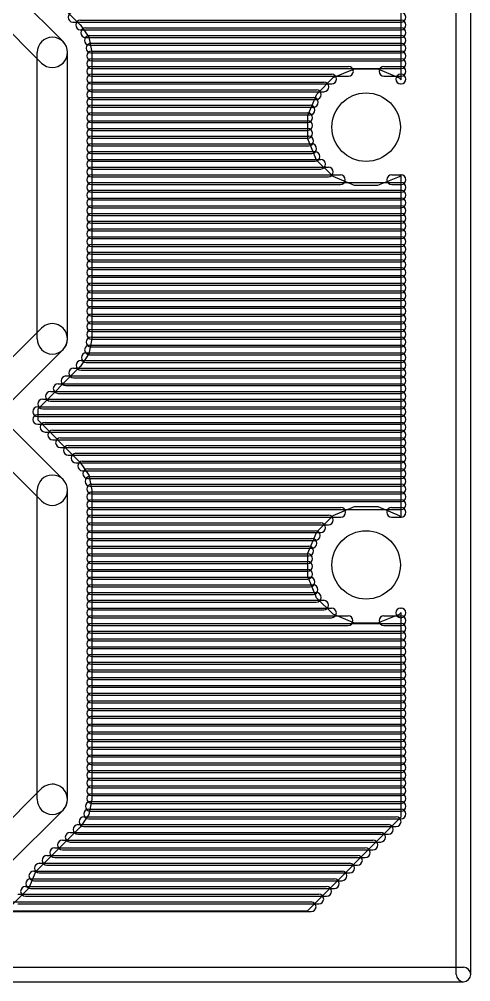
# Model space of a CAD drawing. Extents: x 25909 to 94169, y 14485 to 72115.
# Drawn here: x 89500 to 94169, y 14485 to 24439 of the extents above; entities that cross this region are included whole.
import ezdxf

# ---------------------------------------------------------------- set-up
doc = ezdxf.new("R2010")
doc.units = 0
doc.layers.add('BLACK', color=1, linetype='CONTINUOUS')

msp = doc.modelspace()

# ---------------------------------------------------------------- linework, layer by layer
at = {"layer": 'BLACK'}
for p, q in [((94019, 14560), (94019, 72040)), ((94169, 14560), (94169, 72040)), ((93449, 23814), (93449, 27360)), ((89952, 24208), (89198, 24962)), ((89730, 23986), (88976, 24740)), ((89733, 24781), (90127, 24386)), ((90054, 24410), (93448, 24410)), ((90054, 24410), (93448, 24410)), ((90133, 24430), (93449, 24430)), ((90133, 24430), (93449, 24430)), ((90127, 24386), (90130, 24384)), ((90130, 24384), (90218, 24252)), ((90133, 24330), (93449, 24330)), ((90133, 24330), (93449, 24330)), ((90186, 24350), (93448, 24350)), ((90186, 24350), (93448, 24350)), ((90186, 24250), (93448, 24250)), ((90186, 24250), (93448, 24250)), ((90218, 24252), (90249, 24097)), ((90225, 24270), (93449, 24270)), ((90225, 24270), (93449, 24270)), ((90241, 24190), (93449, 24190)), ((90241, 24190), (93449, 24190)), ((89685, 21134), (89685, 24096)), ((89999, 21134), (89999, 24096)), ((90225, 24170), (93449, 24170)), ((90225, 24170), (93449, 24170)), ((90241, 24090), (93449, 24090)), ((90241, 24090), (93449, 24090)), ((90249, 24097), (90248, 24097)), ((90248, 24097), (90249, 24096)), ((90249, 24110), (93449, 24110)), ((90249, 24110), (93449, 24110)), ((90249, 24096), (90249, 21134)), ((90249, 24030), (93449, 24030)), ((90249, 24030), (93449, 24030)), ((90249, 24010), (93449, 24010)), ((90249, 24010), (93449, 24010)), ((90249, 23950), (92905, 23950)), ((90249, 23950), (92905, 23950)), ((90249, 23930), (93449, 23930)), ((90249, 23930), (93449, 23930)), ((92746, 23835), (92968, 23926)), ((92968, 23926), (93208, 23926)), ((93208, 23926), (93429, 23834)), ((93271, 23950), (93449, 23950)), ((93271, 23950), (93449, 23950)), ((90249, 23870), (92731, 23870)), ((90249, 23870), (92731, 23870)), ((90249, 23850), (92905, 23850)), ((90249, 23850), (92905, 23850)), ((92576, 23665), (92746, 23835)), ((93271, 23850), (93449, 23850)), ((93271, 23850), (93449, 23850)), ((93429, 23834), (93449, 23814)), ((93443, 23870), (93449, 23870)), ((93443, 23870), (93449, 23870)), ((90249, 23790), (92651, 23790)), ((90249, 23790), (92651, 23790)), ((90249, 23770), (92731, 23770)), ((90249, 23770), (92731, 23770)), ((90249, 23710), (92573, 23710)), ((90249, 23710), (92573, 23710)), ((93443, 23770), (93449, 23770)), ((93443, 23770), (93449, 23770)), ((90249, 23690), (92651, 23690)), ((90249, 23690), (92651, 23690)), ((90249, 23630), (92541, 23630)), ((90249, 23630), (92541, 23630)), ((90249, 23610), (92573, 23610)), ((90249, 23610), (92573, 23610)), ((92484, 23444), (92576, 23665)), ((90249, 23550), (92507, 23550)), ((90249, 23550), (92507, 23550)), ((90249, 23530), (92541, 23530)), ((90249, 23530), (92541, 23530)), ((90249, 23470), (92483, 23470)), ((90249, 23470), (92483, 23470)), ((90249, 23450), (92507, 23450)), ((90249, 23450), (92507, 23450)), ((92484, 23204), (92484, 23444)), ((90249, 23390), (92483, 23390)), ((90249, 23390), (92483, 23390)), ((90249, 23370), (92483, 23370)), ((90249, 23370), (92483, 23370)), ((90249, 23310), (92483, 23310)), ((90249, 23310), (92483, 23310)), ((90249, 23290), (92483, 23290)), ((90249, 23290), (92483, 23290)), ((90249, 23230), (92493, 23230)), ((90249, 23230), (92493, 23230)), ((90249, 23210), (92483, 23210)), ((90249, 23210), (92483, 23210)), ((92575, 22982), (92484, 23204)), ((90249, 23150), (92525, 23150)), ((90249, 23150), (92525, 23150)), ((90249, 23130), (92493, 23130)), ((90249, 23130), (92493, 23130)), ((90249, 23070), (92559, 23070)), ((90249, 23070), (92559, 23070)), ((90249, 23050), (92525, 23050)), ((90249, 23050), (92525, 23050)), ((90249, 22990), (92617, 22990)), ((90249, 22990), (92617, 22990)), ((90249, 22970), (92559, 22970)), ((90249, 22970), (92559, 22970)), ((90249, 22910), (92697, 22910)), ((90249, 22910), (92697, 22910)), ((92745, 22812), (92575, 22982)), ((90249, 22890), (92617, 22890)), ((90249, 22890), (92617, 22890)), ((90249, 22830), (92821, 22830)), ((90249, 22830), (92821, 22830)), ((90249, 22810), (92697, 22810)), ((90249, 22810), (92697, 22810)), ((92966, 22720), (92745, 22812)), ((93428, 22811), (93206, 22720)), ((93352, 22830), (93448, 22830)), ((93352, 22830), (93448, 22830)), ((93449, 22832), (93428, 22811)), ((93449, 19287), (93449, 22832)), ((90249, 22750), (93449, 22750)), ((90249, 22750), (93449, 22750)), ((90249, 22730), (92821, 22730)), ((90249, 22730), (92821, 22730)), ((93206, 22720), (92966, 22720)), ((93352, 22730), (93448, 22730)), ((93352, 22730), (93448, 22730)), ((90249, 22670), (93449, 22670)), ((90249, 22670), (93449, 22670)), ((90249, 22650), (93449, 22650)), ((90249, 22650), (93449, 22650)), ((90249, 22590), (93449, 22590)), ((90249, 22590), (93449, 22590)), ((90249, 22570), (93449, 22570)), ((90249, 22570), (93449, 22570)), ((90249, 22510), (93449, 22510)), ((90249, 22510), (93449, 22510)), ((90249, 22490), (93449, 22490)), ((90249, 22490), (93449, 22490)), ((90249, 22430), (93449, 22430)), ((90249, 22430), (93449, 22430)), ((90249, 22410), (93449, 22410)), ((90249, 22410), (93449, 22410)), ((90249, 22350), (93449, 22350)), ((90249, 22350), (93449, 22350)), ((90249, 22330), (93449, 22330)), ((90249, 22330), (93449, 22330)), ((90249, 22270), (93449, 22270)), ((90249, 22270), (93449, 22270)), ((90249, 22250), (93449, 22250)), ((90249, 22250), (93449, 22250)), ((90249, 22190), (93449, 22190)), ((90249, 22190), (93449, 22190)), ((90249, 22170), (93449, 22170)), ((90249, 22170), (93449, 22170)), ((90249, 22110), (93449, 22110)), ((90249, 22110), (93449, 22110)), ((90249, 22090), (93449, 22090)), ((90249, 22090), (93449, 22090)), ((90249, 22030), (93449, 22030)), ((90249, 22030), (93449, 22030)), ((90249, 22010), (93449, 22010)), ((90249, 22010), (93449, 22010)), ((90249, 21950), (93449, 21950)), ((90249, 21950), (93449, 21950)), ((90249, 21930), (93449, 21930)), ((90249, 21930), (93449, 21930)), ((90249, 21870), (93449, 21870)), ((90249, 21870), (93449, 21870)), ((90249, 21850), (93449, 21850)), ((90249, 21850), (93449, 21850)), ((90249, 21790), (93449, 21790)), ((90249, 21790), (93449, 21790)), ((90249, 21770), (93449, 21770)), ((90249, 21770), (93449, 21770)), ((90249, 21710), (93449, 21710)), ((90249, 21710), (93449, 21710)), ((90249, 21690), (93449, 21690)), ((90249, 21690), (93449, 21690)), ((90249, 21630), (93449, 21630)), ((90249, 21630), (93449, 21630)), ((90249, 21610), (93449, 21610)), ((90249, 21610), (93449, 21610)), ((90249, 21550), (93449, 21550)), ((90249, 21550), (93449, 21550)), ((90249, 21530), (93449, 21530)), ((90249, 21530), (93449, 21530)), ((90249, 21470), (93449, 21470)), ((90249, 21470), (93449, 21470)), ((90249, 21450), (93449, 21450)), ((90249, 21450), (93449, 21450)), ((90249, 21390), (93449, 21390)), ((90249, 21390), (93449, 21390)), ((90249, 21370), (93449, 21370)), ((90249, 21370), (93449, 21370)), ((90249, 21310), (93449, 21310)), ((90249, 21310), (93449, 21310)), ((88976, 20491), (89730, 21245)), ((90249, 21290), (93449, 21290)), ((90249, 21290), (93449, 21290)), ((90249, 21230), (93449, 21230)), ((90249, 21230), (93449, 21230)), ((90249, 21210), (93449, 21210)), ((90249, 21210), (93449, 21210)), ((90249, 21133), (90218, 20978)), ((90242, 21150), (93448, 21150)), ((90242, 21150), (93448, 21150)), ((90249, 21134), (90248, 21134)), ((90248, 21134), (90249, 21133)), ((90249, 21130), (93449, 21130)), ((90249, 21130), (93449, 21130)), ((89198, 20269), (89952, 21023)), ((90226, 21070), (93448, 21070)), ((90226, 21070), (93448, 21070)), ((90242, 21050), (93448, 21050)), ((90242, 21050), (93448, 21050)), ((90218, 20978), (90130, 20846)), ((90139, 20910), (93449, 20910)), ((90139, 20910), (93449, 20910)), ((90192, 20990), (93448, 20990)), ((90192, 20990), (93448, 20990)), ((90226, 20970), (93448, 20970)), ((90226, 20970), (93448, 20970)), ((90127, 20845), (89690, 20407)), ((90062, 20830), (93448, 20830)), ((90062, 20830), (93448, 20830)), ((90130, 20846), (90127, 20845)), ((90139, 20810), (93449, 20810)), ((90139, 20810), (93449, 20810)), ((90192, 20890), (93448, 20890)), ((90192, 20890), (93448, 20890)), ((89982, 20750), (93448, 20750)), ((89982, 20750), (93448, 20750)), ((90062, 20730), (93448, 20730)), ((90062, 20730), (93448, 20730)), ((89902, 20670), (93448, 20670)), ((89902, 20670), (93448, 20670)), ((89982, 20650), (93448, 20650)), ((89982, 20650), (93448, 20650)), ((89742, 20510), (93448, 20510)), ((89742, 20510), (93448, 20510)), ((89822, 20590), (93448, 20590)), ((89822, 20590), (93448, 20590)), ((89902, 20570), (93448, 20570)), ((89902, 20570), (93448, 20570)), ((89952, 19680), (89198, 20434)), ((89690, 20430), (93448, 20430)), ((89690, 20430), (93448, 20430)), ((89690, 20407), (89690, 20296)), ((89742, 20410), (93448, 20410)), ((89742, 20410), (93448, 20410)), ((89822, 20490), (93448, 20490)), ((89822, 20490), (93448, 20490)), ((89690, 20350), (93448, 20350)), ((89690, 20350), (93448, 20350)), ((89690, 20330), (93448, 20330)), ((89690, 20330), (93448, 20330)), ((89730, 19458), (88976, 20212)), ((89690, 20296), (90127, 19858)), ((89690, 20250), (93448, 20250)), ((89690, 20250), (93448, 20250)), ((89766, 20270), (93448, 20270)), ((89766, 20270), (93448, 20270)), ((89766, 20170), (93448, 20170)), ((89766, 20170), (93448, 20170)), ((89846, 20190), (93448, 20190)), ((89846, 20190), (93448, 20190)), ((89926, 20110), (93448, 20110)), ((89926, 20110), (93448, 20110)), ((89846, 20090), (93448, 20090)), ((89846, 20090), (93448, 20090)), ((89926, 20010), (93448, 20010)), ((89926, 20010), (93448, 20010)), ((90006, 20030), (93448, 20030)), ((90006, 20030), (93448, 20030)), ((90006, 19930), (93448, 19930)), ((90006, 19930), (93448, 19930)), ((90086, 19950), (93448, 19950)), ((90086, 19950), (93448, 19950)), ((90086, 19850), (93448, 19850)), ((90086, 19850), (93448, 19850)), ((90127, 19858), (90130, 19856)), ((90130, 19856), (90218, 19724)), ((90154, 19870), (93448, 19870)), ((90154, 19870), (93448, 19870)), ((90154, 19770), (93448, 19770)), ((90154, 19770), (93448, 19770)), ((90208, 19790), (93448, 19790)), ((90208, 19790), (93448, 19790)), ((90218, 19724), (90249, 19569)), ((90231, 19710), (93449, 19710)), ((90231, 19710), (93449, 19710)), ((90208, 19690), (93448, 19690)), ((90208, 19690), (93448, 19690)), ((90231, 19610), (93449, 19610)), ((90231, 19610), (93449, 19610)), ((90247, 19630), (93449, 19630)), ((90247, 19630), (93449, 19630)), ((89685, 16372), (89685, 19568)), ((89999, 16372), (89999, 19568)), ((90247, 19530), (93449, 19530)), ((90247, 19530), (93449, 19530)), ((90249, 19569), (90248, 19569)), ((90248, 19569), (90249, 19568)), ((90249, 19568), (90249, 16371)), ((90249, 19550), (93449, 19550)), ((90249, 19550), (93449, 19550)), ((90249, 19470), (93449, 19470)), ((90249, 19470), (93449, 19470)), ((90249, 19450), (93449, 19450)), ((90249, 19450), (93449, 19450)), ((90249, 19390), (92825, 19390)), ((90249, 19390), (92825, 19390)), ((90249, 19370), (93449, 19370)), ((90249, 19370), (93449, 19370)), ((92746, 19308), (92968, 19399)), ((92968, 19399), (93208, 19399)), ((93208, 19399), (93429, 19307)), ((93350, 19390), (93448, 19390)), ((93350, 19390), (93448, 19390)), ((90249, 19310), (92697, 19310)), ((90249, 19310), (92697, 19310)), ((90249, 19290), (92825, 19290)), ((90249, 19290), (92825, 19290)), ((90249, 19230), (92617, 19230)), ((90249, 19230), (92617, 19230)), ((92576, 19138), (92746, 19308)), ((93350, 19290), (93448, 19290)), ((93350, 19290), (93448, 19290)), ((93429, 19307), (93449, 19287)), ((90249, 19210), (92697, 19210)), ((90249, 19210), (92697, 19210)), ((90249, 19150), (92561, 19150)), ((90249, 19150), (92561, 19150)), ((90249, 19130), (92617, 19130)), ((90249, 19130), (92617, 19130)), ((92484, 18917), (92576, 19138)), ((90249, 19070), (92527, 19070)), ((90249, 19070), (92527, 19070)), ((90249, 19050), (92561, 19050)), ((90249, 19050), (92561, 19050)), ((90249, 18990), (92493, 18990)), ((90249, 18990), (92493, 18990)), ((90249, 18970), (92527, 18970)), ((90249, 18970), (92527, 18970)), ((92484, 18677), (92484, 18917)), ((90249, 18910), (92483, 18910)), ((90249, 18910), (92483, 18910)), ((90249, 18890), (92493, 18890)), ((90249, 18890), (92493, 18890)), ((90249, 18830), (92483, 18830)), ((90249, 18830), (92483, 18830)), ((90249, 18810), (92483, 18810)), ((90249, 18810), (92483, 18810)), ((90249, 18750), (92483, 18750)), ((90249, 18750), (92483, 18750)), ((90249, 18730), (92483, 18730)), ((90249, 18730), (92483, 18730)), ((90249, 18670), (92507, 18670)), ((90249, 18670), (92507, 18670)), ((90249, 18650), (92483, 18650)), ((90249, 18650), (92483, 18650)), ((92575, 18455), (92484, 18677)), ((90249, 18590), (92539, 18590)), ((90249, 18590), (92539, 18590)), ((90249, 18570), (92507, 18570)), ((90249, 18570), (92507, 18570)), ((90249, 18510), (92571, 18510)), ((90249, 18510), (92571, 18510)), ((90249, 18490), (92539, 18490)), ((90249, 18490), (92539, 18490)), ((90249, 18430), (92649, 18430)), ((90249, 18430), (92649, 18430)), ((92745, 18285), (92575, 18455)), ((90249, 18410), (92571, 18410)), ((90249, 18410), (92571, 18410)), ((90249, 18350), (92729, 18350)), ((90249, 18350), (92729, 18350)), ((90249, 18330), (92649, 18330)), ((90249, 18330), (92649, 18330)), ((93444, 18350), (93448, 18350)), ((93444, 18350), (93448, 18350)), ((90249, 18270), (92901, 18270)), ((90249, 18270), (92901, 18270)), ((90249, 18250), (92729, 18250)), ((90249, 18250), (92729, 18250)), ((92966, 18193), (92745, 18285)), ((93428, 18284), (93206, 18193)), ((93271, 18270), (93449, 18270)), ((93271, 18270), (93449, 18270)), ((93449, 18305), (93428, 18284)), ((93444, 18250), (93448, 18250)), ((93444, 18250), (93448, 18250)), ((93449, 16191), (93449, 18305)), ((90249, 18190), (93449, 18190)), ((90249, 18190), (93449, 18190)), ((90249, 18170), (92901, 18170)), ((90249, 18170), (92901, 18170)), ((93206, 18193), (92966, 18193)), ((93271, 18170), (93449, 18170)), ((93271, 18170), (93449, 18170)), ((90249, 18110), (93449, 18110)), ((90249, 18110), (93449, 18110)), ((90249, 18090), (93449, 18090)), ((90249, 18090), (93449, 18090)), ((90249, 18030), (93449, 18030)), ((90249, 18030), (93449, 18030)), ((90249, 18010), (93449, 18010)), ((90249, 18010), (93449, 18010)), ((90249, 17950), (93449, 17950)), ((90249, 17950), (93449, 17950)), ((90249, 17930), (93449, 17930)), ((90249, 17930), (93449, 17930)), ((90249, 17870), (93449, 17870)), ((90249, 17870), (93449, 17870)), ((90249, 17850), (93449, 17850)), ((90249, 17850), (93449, 17850)), ((90249, 17790), (93449, 17790)), ((90249, 17790), (93449, 17790)), ((90249, 17770), (93449, 17770)), ((90249, 17770), (93449, 17770)), ((90249, 17710), (93449, 17710)), ((90249, 17710), (93449, 17710)), ((90249, 17690), (93449, 17690)), ((90249, 17690), (93449, 17690)), ((90249, 17630), (93449, 17630)), ((90249, 17630), (93449, 17630)), ((90249, 17610), (93449, 17610)), ((90249, 17610), (93449, 17610)), ((90249, 17550), (93449, 17550)), ((90249, 17550), (93449, 17550)), ((90249, 17530), (93449, 17530)), ((90249, 17530), (93449, 17530)), ((90249, 17470), (93449, 17470)), ((90249, 17470), (93449, 17470)), ((90249, 17450), (93449, 17450)), ((90249, 17450), (93449, 17450)), ((90249, 17390), (93449, 17390)), ((90249, 17390), (93449, 17390)), ((90249, 17370), (93449, 17370)), ((90249, 17370), (93449, 17370)), ((90249, 17310), (93449, 17310)), ((90249, 17310), (93449, 17310)), ((90249, 17290), (93449, 17290)), ((90249, 17290), (93449, 17290)), ((90249, 17230), (93449, 17230)), ((90249, 17230), (93449, 17230)), ((90249, 17210), (93449, 17210)), ((90249, 17210), (93449, 17210)), ((90249, 17150), (93449, 17150)), ((90249, 17150), (93449, 17150)), ((90249, 17130), (93449, 17130)), ((90249, 17130), (93449, 17130)), ((90249, 17070), (93449, 17070)), ((90249, 17070), (93449, 17070)), ((90249, 17050), (93449, 17050)), ((90249, 17050), (93449, 17050)), ((90249, 16990), (93449, 16990)), ((90249, 16990), (93449, 16990)), ((90249, 16970), (93449, 16970)), ((90249, 16970), (93449, 16970)), ((90249, 16910), (93449, 16910)), ((90249, 16910), (93449, 16910)), ((90249, 16890), (93449, 16890)), ((90249, 16890), (93449, 16890)), ((90249, 16830), (93449, 16830)), ((90249, 16830), (93449, 16830)), ((90249, 16810), (93449, 16810)), ((90249, 16810), (93449, 16810)), ((90249, 16750), (93449, 16750)), ((90249, 16750), (93449, 16750)), ((90249, 16730), (93449, 16730)), ((90249, 16730), (93449, 16730)), ((90249, 16670), (93449, 16670)), ((90249, 16670), (93449, 16670)), ((90249, 16650), (93449, 16650)), ((90249, 16650), (93449, 16650)), ((90249, 16590), (93449, 16590)), ((90249, 16590), (93449, 16590)), ((90249, 16570), (93449, 16570)), ((90249, 16570), (93449, 16570)), ((89156, 15908), (89730, 16482)), ((90249, 16510), (93449, 16510)), ((90249, 16510), (93449, 16510)), ((90249, 16490), (93449, 16490)), ((90249, 16490), (93449, 16490)), ((90249, 16430), (93449, 16430)), ((90249, 16430), (93449, 16430)), ((90249, 16371), (90218, 16215)), ((90234, 16350), (93448, 16350)), ((90234, 16350), (93448, 16350)), ((90249, 16410), (93449, 16410)), ((90249, 16410), (93449, 16410)), ((90249, 16330), (93449, 16330)), ((90249, 16330), (93449, 16330)), ((89378, 15686), (89952, 16260)), ((90218, 16270), (93448, 16270)), ((90218, 16270), (93448, 16270)), ((90234, 16250), (93448, 16250)), ((90234, 16250), (93448, 16250)), ((90218, 16215), (90130, 16083)), ((90168, 16190), (93398, 16190)), ((90168, 16190), (93398, 16190)), ((90218, 16170), (93448, 16170)), ((90218, 16170), (93448, 16170)), ((92479, 15220), (93449, 16191)), ((90130, 16083), (89667, 15621)), ((90026, 16030), (93238, 16030)), ((90026, 16030), (93238, 16030)), ((90106, 16110), (93318, 16110)), ((90106, 16110), (93318, 16110)), ((90168, 16090), (93398, 16090)), ((90168, 16090), (93398, 16090)), ((89946, 15950), (93158, 15950)), ((89946, 15950), (93158, 15950)), ((90026, 15930), (93238, 15930)), ((90026, 15930), (93238, 15930)), ((90106, 16010), (93318, 16010)), ((90106, 16010), (93318, 16010)), ((89866, 15870), (93078, 15870)), ((89866, 15870), (93078, 15870)), ((89946, 15850), (93158, 15850)), ((89946, 15850), (93158, 15850)), ((89786, 15790), (92998, 15790)), ((89786, 15790), (92998, 15790)), ((89866, 15770), (93078, 15770)), ((89866, 15770), (93078, 15770)), ((89650, 15630), (92838, 15630)), ((89650, 15630), (92838, 15630)), ((89706, 15710), (92918, 15710)), ((89706, 15710), (92918, 15710)), ((89786, 15690), (92998, 15690)), ((89786, 15690), (92998, 15690)), ((89667, 15621), (89598, 15454)), ((89617, 15550), (92759, 15550)), ((89617, 15550), (92759, 15550)), ((89650, 15530), (92838, 15530)), ((89650, 15530), (92838, 15530)), ((89706, 15610), (92918, 15610)), ((89706, 15610), (92918, 15610)), ((89598, 15454), (89428, 15284)), ((89564, 15470), (92678, 15470)), ((89564, 15470), (92678, 15470)), ((89617, 15450), (92759, 15450)), ((89617, 15450), (92759, 15450)), ((89484, 15390), (92598, 15390)), ((89484, 15390), (92598, 15390)), ((89564, 15370), (92678, 15370)), ((89564, 15370), (92678, 15370)), ((89369, 15310), (92519, 15310)), ((89369, 15310), (92519, 15310)), ((89484, 15290), (92598, 15290)), ((89484, 15290), (92598, 15290)), ((89271, 15220), (92479, 15220)), ((89369, 15210), (92519, 15210)), ((89369, 15210), (92519, 15210)), ((26378, 14635), (94094, 14635)), ((26378, 14485), (94094, 14485))]:
    msp.add_line(p, q, dxfattribs=at)
for centre in [(93087, 23323), (93087, 18796)]:
    msp.add_circle(centre, 354, dxfattribs=at)
for centre, radius, start, end in [((90054, 24460), 50, 90, 270), ((90054, 24460), 50, 90, 270), ((93448, 24460), 50, 270, 450), ((93448, 24460), 50, 270, 450), ((90133, 24380), 50, 90, 270), ((90133, 24380), 50, 90, 270), ((93449, 24380), 50, 270, 450), ((93449, 24380), 50, 270, 450), ((90186, 24300), 50, 90, 270), ((90186, 24300), 50, 90, 270), ((93448, 24300), 50, 270, 450), ((93448, 24300), 50, 270, 450), ((89842, 24096), 157, 360, 540), ((89841, 24097), 157, 225, 405), ((90225, 24220), 50, 90, 270), ((90225, 24220), 50, 90, 270), ((90241, 24140), 50, 90, 270), ((90241, 24140), 50, 90, 270), ((93449, 24220), 50, 270, 450), ((93449, 24220), 50, 270, 450), ((93449, 24140), 50, 270, 450), ((93449, 24140), 50, 270, 450), ((90249, 24060), 50, 90, 270), ((90249, 24060), 50, 90, 270), ((93449, 24060), 50, 270, 450), ((93449, 24060), 50, 270, 450), ((90249, 23980), 50, 90, 270), ((90249, 23980), 50, 90, 270), ((93449, 23980), 50, 270, 450), ((93449, 23980), 50, 270, 450), ((90249, 23900), 50, 90, 270), ((90249, 23900), 50, 90, 270), ((92905, 23900), 50, 270, 450), ((92905, 23900), 50, 270, 450), ((93271, 23900), 50, 90, 270), ((93271, 23900), 50, 90, 270), ((93449, 23900), 50, 270, 450), ((93449, 23900), 50, 270, 450), ((90249, 23820), 50, 90, 270), ((90249, 23820), 50, 90, 270), ((92731, 23820), 50, 270, 450), ((92731, 23820), 50, 270, 450), ((93443, 23820), 50, 90, 270), ((93443, 23820), 50, 90, 270), ((93449, 23820), 50, 270, 450), ((93449, 23820), 50, 270, 450), ((90249, 23740), 50, 90, 270), ((90249, 23740), 50, 90, 270), ((90249, 23660), 50, 90, 270), ((90249, 23660), 50, 90, 270), ((92573, 23660), 50, 270, 450), ((92573, 23660), 50, 270, 450), ((92651, 23740), 50, 270, 450), ((92651, 23740), 50, 270, 450), ((90249, 23580), 50, 90, 270), ((90249, 23580), 50, 90, 270), ((92541, 23580), 50, 270, 450), ((92541, 23580), 50, 270, 450), ((90249, 23500), 50, 90, 270), ((90249, 23500), 50, 90, 270), ((92507, 23500), 50, 270, 450), ((92507, 23500), 50, 270, 450), ((90249, 23420), 50, 90, 270), ((90249, 23420), 50, 90, 270), ((92483, 23420), 50, 270, 450), ((92483, 23420), 50, 270, 450), ((90249, 23340), 50, 90, 270), ((90249, 23340), 50, 90, 270), ((90249, 23260), 50, 90, 270), ((90249, 23260), 50, 90, 270), ((92483, 23340), 50, 270, 450), ((92483, 23340), 50, 270, 450), ((92483, 23260), 50, 270, 450), ((92483, 23260), 50, 270, 450), ((90249, 23180), 50, 90, 270), ((90249, 23180), 50, 90, 270), ((92493, 23180), 50, 270, 450), ((92493, 23180), 50, 270, 450), ((90249, 23100), 50, 90, 270), ((90249, 23100), 50, 90, 270), ((92525, 23100), 50, 270, 450), ((92525, 23100), 50, 270, 450), ((90249, 23020), 50, 90, 270), ((90249, 23020), 50, 90, 270), ((92559, 23020), 50, 270, 450), ((92559, 23020), 50, 270, 450), ((90249, 22940), 50, 90, 270), ((90249, 22940), 50, 90, 270), ((90249, 22860), 50, 90, 270), ((90249, 22860), 50, 90, 270), ((92617, 22940), 50, 270, 450), ((92617, 22940), 50, 270, 450), ((92697, 22860), 50, 270, 450), ((92697, 22860), 50, 270, 450), ((90249, 22780), 50, 90, 270), ((90249, 22780), 50, 90, 270), ((92821, 22780), 50, 270, 450), ((92821, 22780), 50, 270, 450), ((93352, 22780), 50, 90, 270), ((93352, 22780), 50, 90, 270), ((93448, 22780), 50, 270, 450), ((93448, 22780), 50, 270, 450), ((90249, 22700), 50, 90, 270), ((90249, 22700), 50, 90, 270), ((93449, 22700), 50, 270, 450), ((93449, 22700), 50, 270, 450), ((90249, 22620), 50, 90, 270), ((90249, 22620), 50, 90, 270), ((93449, 22620), 50, 270, 450), ((93449, 22620), 50, 270, 450), ((90249, 22540), 50, 90, 270), ((90249, 22540), 50, 90, 270), ((90249, 22460), 50, 90, 270), ((90249, 22460), 50, 90, 270), ((93449, 22540), 50, 270, 450), ((93449, 22540), 50, 270, 450), ((93449, 22460), 50, 270, 450), ((93449, 22460), 50, 270, 450), ((90249, 22380), 50, 90, 270), ((90249, 22380), 50, 90, 270), ((93449, 22380), 50, 270, 450), ((93449, 22380), 50, 270, 450), ((90249, 22300), 50, 90, 270), ((90249, 22300), 50, 90, 270), ((93449, 22300), 50, 270, 450), ((93449, 22300), 50, 270, 450), ((90249, 22220), 50, 90, 270), ((90249, 22220), 50, 90, 270), ((93449, 22220), 50, 270, 450), ((93449, 22220), 50, 270, 450), ((90249, 22140), 50, 90, 270), ((90249, 22140), 50, 90, 270), ((90249, 22060), 50, 90, 270), ((90249, 22060), 50, 90, 270), ((93449, 22140), 50, 270, 450), ((93449, 22140), 50, 270, 450), ((93449, 22060), 50, 270, 450), ((93449, 22060), 50, 270, 450), ((90249, 21980), 50, 90, 270), ((90249, 21980), 50, 90, 270), ((93449, 21980), 50, 270, 450), ((93449, 21980), 50, 270, 450), ((90249, 21900), 50, 90, 270), ((90249, 21900), 50, 90, 270), ((93449, 21900), 50, 270, 450), ((93449, 21900), 50, 270, 450), ((90249, 21820), 50, 90, 270), ((90249, 21820), 50, 90, 270), ((93449, 21820), 50, 270, 450), ((93449, 21820), 50, 270, 450), ((90249, 21740), 50, 90, 270), ((90249, 21740), 50, 90, 270), ((90249, 21660), 50, 90, 270), ((90249, 21660), 50, 90, 270), ((93449, 21740), 50, 270, 450), ((93449, 21740), 50, 270, 450), ((93449, 21660), 50, 270, 450), ((93449, 21660), 50, 270, 450), ((90249, 21580), 50, 90, 270), ((90249, 21580), 50, 90, 270), ((93449, 21580), 50, 270, 450), ((93449, 21580), 50, 270, 450), ((90249, 21500), 50, 90, 270), ((90249, 21500), 50, 90, 270), ((93449, 21500), 50, 270, 450), ((93449, 21500), 50, 270, 450), ((90249, 21420), 50, 90, 270), ((90249, 21420), 50, 90, 270), ((93449, 21420), 50, 270, 450), ((93449, 21420), 50, 270, 450), ((90249, 21340), 50, 90, 270), ((90249, 21340), 50, 90, 270), ((90249, 21260), 50, 90, 270), ((90249, 21260), 50, 90, 270), ((93449, 21340), 50, 270, 450), ((93449, 21340), 50, 270, 450), ((93449, 21260), 50, 270, 450), ((93449, 21260), 50, 270, 450), ((89841, 21134), 157, 315, 495), ((90249, 21180), 50, 90, 270), ((90249, 21180), 50, 90, 270), ((93449, 21180), 50, 270, 450), ((93449, 21180), 50, 270, 450), ((89842, 21134), 157, 180, 360), ((90242, 21100), 50, 90, 270), ((90242, 21100), 50, 90, 270), ((93448, 21100), 50, 270, 450), ((93448, 21100), 50, 270, 450), ((90226, 21020), 50, 90, 270), ((90226, 21020), 50, 90, 270), ((93448, 21020), 50, 270, 450), ((93448, 21020), 50, 270, 450), ((90139, 20860), 50, 90, 270), ((90139, 20860), 50, 90, 270), ((90192, 20940), 50, 90, 270), ((90192, 20940), 50, 90, 270), ((93448, 20940), 50, 270, 450), ((93448, 20940), 50, 270, 450), ((93449, 20860), 50, 270, 450), ((93449, 20860), 50, 270, 450), ((90062, 20780), 50, 90, 270), ((90062, 20780), 50, 90, 270), ((93448, 20780), 50, 270, 450), ((93448, 20780), 50, 270, 450), ((89982, 20700), 50, 90, 270), ((89982, 20700), 50, 90, 270), ((93448, 20700), 50, 270, 450), ((93448, 20700), 50, 270, 450), ((89902, 20620), 50, 90, 270), ((89902, 20620), 50, 90, 270), ((93448, 20620), 50, 270, 450), ((93448, 20620), 50, 270, 450), ((89742, 20460), 50, 90, 270), ((89742, 20460), 50, 90, 270), ((89822, 20540), 50, 90, 270), ((89822, 20540), 50, 90, 270), ((93448, 20540), 50, 270, 450), ((93448, 20540), 50, 270, 450), ((93448, 20460), 50, 270, 450), ((93448, 20460), 50, 270, 450), ((89690, 20380), 50, 90, 270), ((89690, 20380), 50, 90, 270), ((93448, 20380), 50, 270, 450), ((93448, 20380), 50, 270, 450), ((89690, 20300), 50, 90, 270), ((89690, 20300), 50, 90, 270), ((93448, 20300), 50, 270, 450), ((93448, 20300), 50, 270, 450), ((89766, 20220), 50, 90, 270), ((89766, 20220), 50, 90, 270), ((93448, 20220), 50, 270, 450), ((93448, 20220), 50, 270, 450), ((89846, 20140), 50, 90, 270), ((89846, 20140), 50, 90, 270), ((89926, 20060), 50, 90, 270), ((89926, 20060), 50, 90, 270), ((93448, 20140), 50, 270, 450), ((93448, 20140), 50, 270, 450), ((93448, 20060), 50, 270, 450), ((93448, 20060), 50, 270, 450), ((90006, 19980), 50, 90, 270), ((90006, 19980), 50, 90, 270), ((93448, 19980), 50, 270, 450), ((93448, 19980), 50, 270, 450), ((90086, 19900), 50, 90, 270), ((90086, 19900), 50, 90, 270), ((93448, 19900), 50, 270, 450), ((93448, 19900), 50, 270, 450), ((90154, 19820), 50, 90, 270), ((90154, 19820), 50, 90, 270), ((93448, 19820), 50, 270, 450), ((93448, 19820), 50, 270, 450), ((89842, 19568), 157, 360, 540), ((90208, 19740), 50, 90, 270), ((90208, 19740), 50, 90, 270), ((90231, 19660), 50, 90, 270), ((90231, 19660), 50, 90, 270), ((93448, 19740), 50, 270, 450), ((93448, 19740), 50, 270, 450), ((93449, 19660), 50, 270, 450), ((93449, 19660), 50, 270, 450), ((89841, 19569), 157, 225, 405), ((90247, 19580), 50, 90, 270), ((90247, 19580), 50, 90, 270), ((93449, 19580), 50, 270, 450), ((93449, 19580), 50, 270, 450), ((90249, 19500), 50, 90, 270), ((90249, 19500), 50, 90, 270), ((93449, 19500), 50, 270, 450), ((93449, 19500), 50, 270, 450), ((90249, 19420), 50, 90, 270), ((90249, 19420), 50, 90, 270), ((93449, 19420), 50, 270, 450), ((93449, 19420), 50, 270, 450), ((90249, 19340), 50, 90, 270), ((90249, 19340), 50, 90, 270), ((92825, 19340), 50, 270, 450), ((92825, 19340), 50, 270, 450), ((93350, 19340), 50, 90, 270), ((93350, 19340), 50, 90, 270), ((93448, 19340), 50, 270, 450), ((93448, 19340), 50, 270, 450), ((90249, 19260), 50, 90, 270), ((90249, 19260), 50, 90, 270), ((90249, 19180), 50, 90, 270), ((90249, 19180), 50, 90, 270), ((92617, 19180), 50, 270, 450), ((92617, 19180), 50, 270, 450), ((92697, 19260), 50, 270, 450), ((92697, 19260), 50, 270, 450), ((90249, 19100), 50, 90, 270), ((90249, 19100), 50, 90, 270), ((92561, 19100), 50, 270, 450), ((92561, 19100), 50, 270, 450), ((90249, 19020), 50, 90, 270), ((90249, 19020), 50, 90, 270), ((92527, 19020), 50, 270, 450), ((92527, 19020), 50, 270, 450), ((90249, 18940), 50, 90, 270), ((90249, 18940), 50, 90, 270), ((92493, 18940), 50, 270, 450), ((92493, 18940), 50, 270, 450), ((90249, 18860), 50, 90, 270), ((90249, 18860), 50, 90, 270), ((90249, 18780), 50, 90, 270), ((90249, 18780), 50, 90, 270), ((92483, 18860), 50, 270, 450), ((92483, 18860), 50, 270, 450), ((92483, 18780), 50, 270, 450), ((92483, 18780), 50, 270, 450), ((90249, 18700), 50, 90, 270), ((90249, 18700), 50, 90, 270), ((92483, 18700), 50, 270, 450), ((92483, 18700), 50, 270, 450), ((90249, 18620), 50, 90, 270), ((90249, 18620), 50, 90, 270), ((92507, 18620), 50, 270, 450), ((92507, 18620), 50, 270, 450), ((90249, 18540), 50, 90, 270), ((90249, 18540), 50, 90, 270), ((92539, 18540), 50, 270, 450), ((92539, 18540), 50, 270, 450), ((90249, 18460), 50, 90, 270), ((90249, 18460), 50, 90, 270), ((90249, 18380), 50, 90, 270), ((90249, 18380), 50, 90, 270), ((92571, 18460), 50, 270, 450), ((92571, 18460), 50, 270, 450), ((92649, 18380), 50, 270, 450), ((92649, 18380), 50, 270, 450), ((90249, 18300), 50, 90, 270), ((90249, 18300), 50, 90, 270), ((92729, 18300), 50, 270, 450), ((92729, 18300), 50, 270, 450), ((93444, 18300), 50, 90, 270), ((93444, 18300), 50, 90, 270), ((93448, 18300), 50, 270, 450), ((93448, 18300), 50, 270, 450), ((90249, 18220), 50, 90, 270), ((90249, 18220), 50, 90, 270), ((92901, 18220), 50, 270, 450), ((92901, 18220), 50, 270, 450), ((93271, 18220), 50, 90, 270), ((93271, 18220), 50, 90, 270), ((93449, 18220), 50, 270, 450), ((93449, 18220), 50, 270, 450), ((90249, 18140), 50, 90, 270), ((90249, 18140), 50, 90, 270), ((93449, 18140), 50, 270, 450), ((93449, 18140), 50, 270, 450), ((90249, 18060), 50, 90, 270), ((90249, 18060), 50, 90, 270), ((90249, 17980), 50, 90, 270), ((90249, 17980), 50, 90, 270), ((93449, 18060), 50, 270, 450), ((93449, 18060), 50, 270, 450), ((93449, 17980), 50, 270, 450), ((93449, 17980), 50, 270, 450), ((90249, 17900), 50, 90, 270), ((90249, 17900), 50, 90, 270), ((93449, 17900), 50, 270, 450), ((93449, 17900), 50, 270, 450), ((90249, 17820), 50, 90, 270), ((90249, 17820), 50, 90, 270), ((93449, 17820), 50, 270, 450), ((93449, 17820), 50, 270, 450), ((90249, 17740), 50, 90, 270), ((90249, 17740), 50, 90, 270), ((93449, 17740), 50, 270, 450), ((93449, 17740), 50, 270, 450), ((90249, 17660), 50, 90, 270), ((90249, 17660), 50, 90, 270), ((90249, 17580), 50, 90, 270), ((90249, 17580), 50, 90, 270), ((93449, 17660), 50, 270, 450), ((93449, 17660), 50, 270, 450), ((93449, 17580), 50, 270, 450), ((93449, 17580), 50, 270, 450), ((90249, 17500), 50, 90, 270), ((90249, 17500), 50, 90, 270), ((93449, 17500), 50, 270, 450), ((93449, 17500), 50, 270, 450), ((90249, 17420), 50, 90, 270), ((90249, 17420), 50, 90, 270), ((93449, 17420), 50, 270, 450), ((93449, 17420), 50, 270, 450), ((90249, 17340), 50, 90, 270), ((90249, 17340), 50, 90, 270), ((93449, 17340), 50, 270, 450), ((93449, 17340), 50, 270, 450), ((90249, 17260), 50, 90, 270), ((90249, 17260), 50, 90, 270), ((90249, 17180), 50, 90, 270), ((90249, 17180), 50, 90, 270), ((93449, 17260), 50, 270, 450), ((93449, 17260), 50, 270, 450), ((93449, 17180), 50, 270, 450), ((93449, 17180), 50, 270, 450), ((90249, 17100), 50, 90, 270), ((90249, 17100), 50, 90, 270), ((93449, 17100), 50, 270, 450), ((93449, 17100), 50, 270, 450), ((90249, 17020), 50, 90, 270), ((90249, 17020), 50, 90, 270), ((93449, 17020), 50, 270, 450), ((93449, 17020), 50, 270, 450), ((90249, 16940), 50, 90, 270), ((90249, 16940), 50, 90, 270), ((93449, 16940), 50, 270, 450), ((93449, 16940), 50, 270, 450), ((90249, 16860), 50, 90, 270), ((90249, 16860), 50, 90, 270), ((90249, 16780), 50, 90, 270), ((90249, 16780), 50, 90, 270), ((93449, 16860), 50, 270, 450), ((93449, 16860), 50, 270, 450), ((93449, 16780), 50, 270, 450), ((93449, 16780), 50, 270, 450), ((90249, 16700), 50, 90, 270), ((90249, 16700), 50, 90, 270), ((93449, 16700), 50, 270, 450), ((93449, 16700), 50, 270, 450), ((90249, 16620), 50, 90, 270), ((90249, 16620), 50, 90, 270), ((93449, 16620), 50, 270, 450), ((93449, 16620), 50, 270, 450), ((89841, 16371), 157, 315, 495), ((90249, 16540), 50, 90, 270), ((90249, 16540), 50, 90, 270), ((93449, 16540), 50, 270, 450), ((93449, 16540), 50, 270, 450), ((90249, 16460), 50, 90, 270), ((90249, 16460), 50, 90, 270), ((90249, 16380), 50, 90, 270), ((90249, 16380), 50, 90, 270), ((93449, 16460), 50, 270, 450), ((93449, 16460), 50, 270, 450), ((93449, 16380), 50, 270, 450), ((93449, 16380), 50, 270, 450), ((89842, 16372), 157, 180, 360), ((90234, 16300), 50, 90, 270), ((90234, 16300), 50, 90, 270), ((93448, 16300), 50, 270, 450), ((93448, 16300), 50, 270, 450), ((90218, 16220), 50, 90, 270), ((90218, 16220), 50, 90, 270), ((93448, 16220), 50, 270, 450), ((93448, 16220), 50, 270, 450), ((90168, 16140), 50, 90, 270), ((90168, 16140), 50, 90, 270), ((93398, 16140), 50, 270, 450), ((93398, 16140), 50, 270, 450), ((90026, 15980), 50, 90, 270), ((90026, 15980), 50, 90, 270), ((90106, 16060), 50, 90, 270), ((90106, 16060), 50, 90, 270), ((93238, 15980), 50, 270, 450), ((93238, 15980), 50, 270, 450), ((93318, 16060), 50, 270, 450), ((93318, 16060), 50, 270, 450), ((89946, 15900), 50, 90, 270), ((89946, 15900), 50, 90, 270), ((93158, 15900), 50, 270, 450), ((93158, 15900), 50, 270, 450), ((89866, 15820), 50, 90, 270), ((89866, 15820), 50, 90, 270), ((93078, 15820), 50, 270, 450), ((93078, 15820), 50, 270, 450), ((89786, 15740), 50, 90, 270), ((89786, 15740), 50, 90, 270), ((92998, 15740), 50, 270, 450), ((92998, 15740), 50, 270, 450), ((89650, 15580), 50, 90, 270), ((89650, 15580), 50, 90, 270), ((89706, 15660), 50, 90, 270), ((89706, 15660), 50, 90, 270), ((92838, 15580), 50, 270, 450), ((92838, 15580), 50, 270, 450), ((92918, 15660), 50, 270, 450), ((92918, 15660), 50, 270, 450), ((89617, 15500), 50, 90, 270), ((89617, 15500), 50, 90, 270), ((92759, 15500), 50, 270, 450), ((92759, 15500), 50, 270, 450), ((89564, 15420), 50, 90, 270), ((89564, 15420), 50, 90, 270), ((92678, 15420), 50, 270, 450), ((92678, 15420), 50, 270, 450), ((92598, 15340), 50, 270, 450), ((92598, 15340), 50, 270, 450), ((92519, 15260), 50, 270, 450), ((92519, 15260), 50, 270, 450), ((94094, 14560), 75, 270, 450), ((94094, 14560), 75, 180, 360)]:
    msp.add_arc(centre, radius, start, end, dxfattribs=at)

doc.saveas('drawing.dxf')
